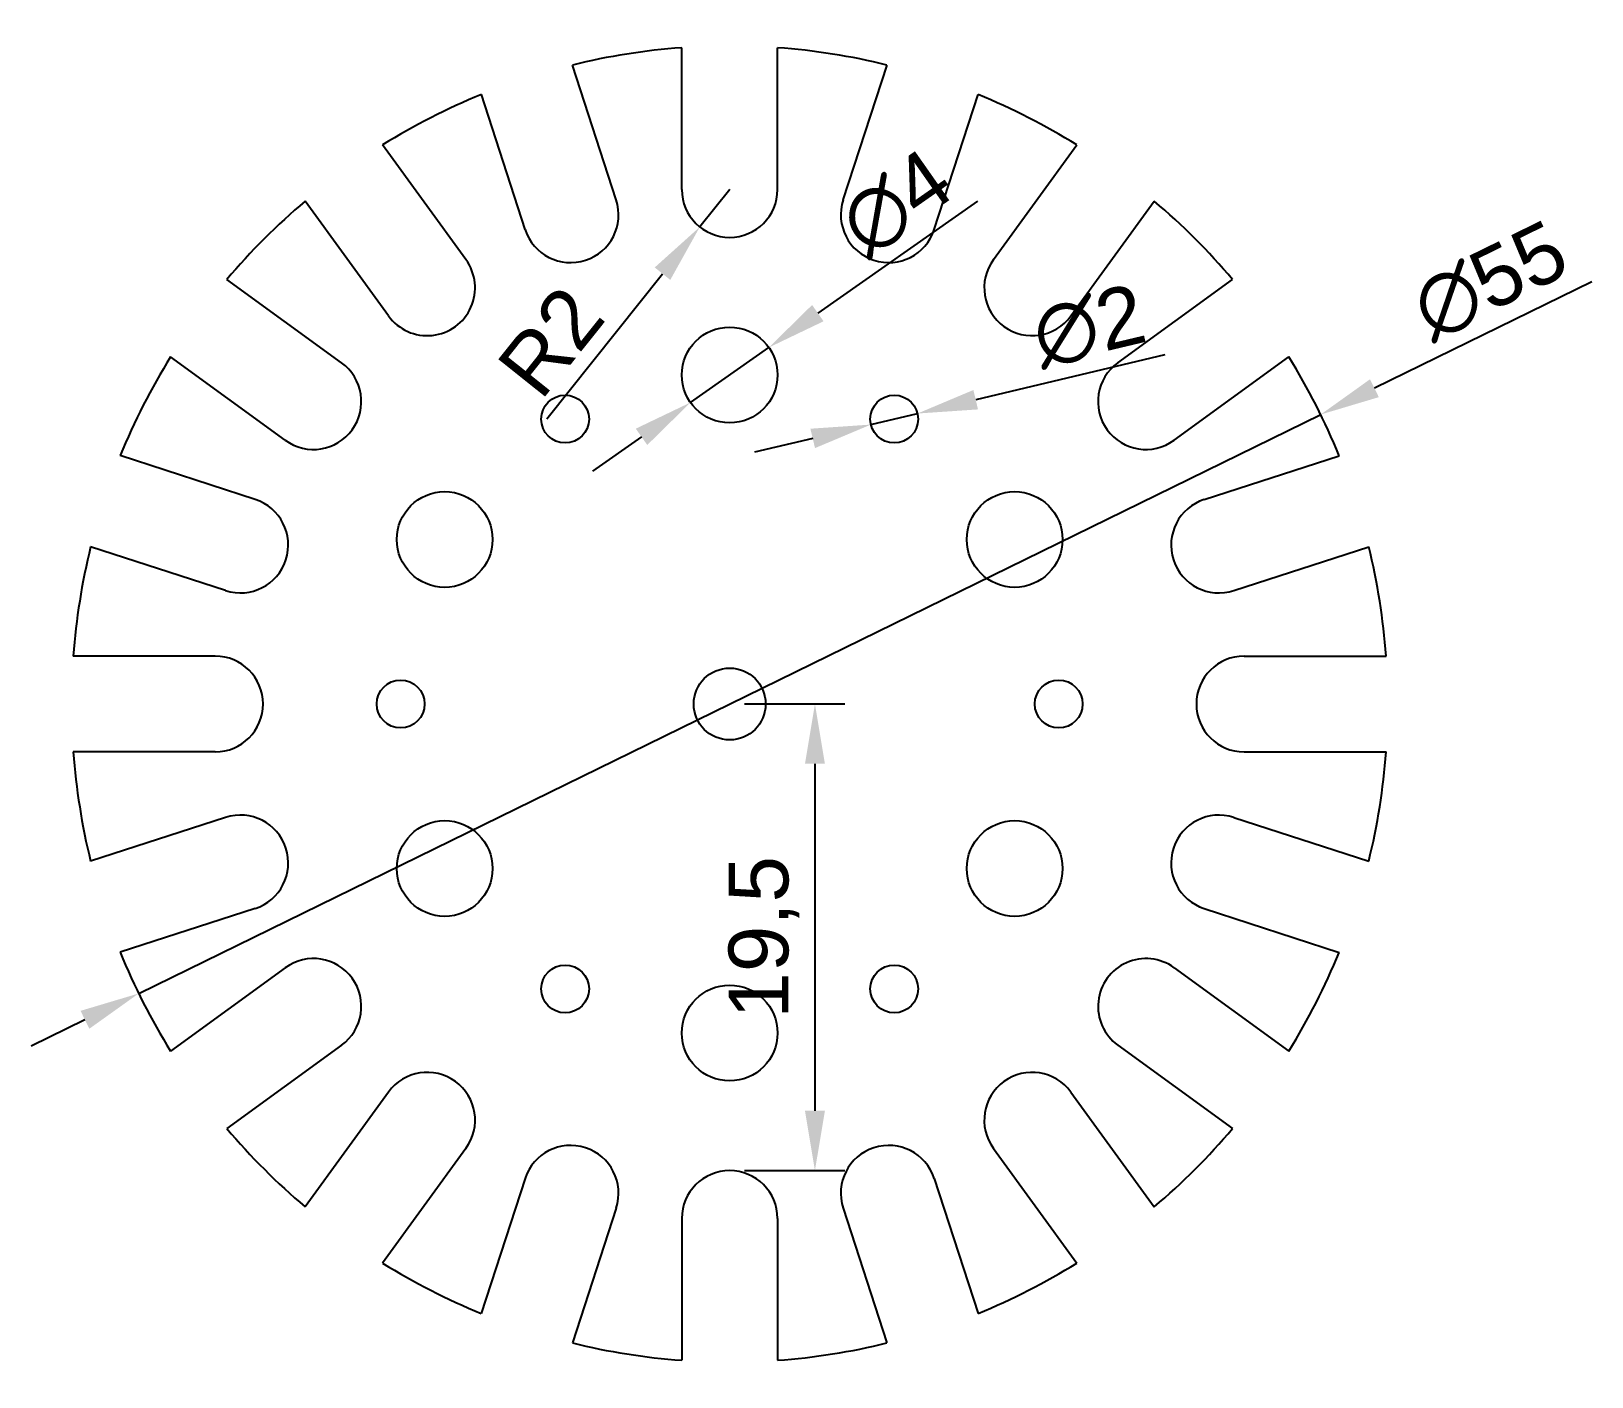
# Model space of a CAD drawing. Header units: millimetres. Extents: x -29.2 to 36, y -28.1 to 28.1.
import ezdxf

# ---------------------------------------------------------------- set-up
doc = ezdxf.new("R2010")
doc.units = ezdxf.units.MM
doc.layers.add('Dimension', color=3, linetype='Continuous', plot=False)
doc.styles.get("Standard").update_dxf_attribs({"font": 'arial.ttf'})
doc.dimstyles.new('ISO-25', dxfattribs={"dimtxt": 2.5, "dimasz": 2.5, "dimexe": 1.25, "dimexo": 0.625, "dimtad": 1, "dimtxsty": 'Standard', "dimcen": 2.5, "dimadec": 0, "dimazin": 0, "dimtfac": 1, "dimtmove": 0, "dimatfit": 3, "dimfxl": 1, "dimarcsym": 0})

# ---------------------------------------------------------------- blocks, each defined once
blk = doc.blocks.new('*U10')
for p, q in [((0.287, -1.964), (0.287, 3.964)), ((4.287, -1.964), (4.287, 3.964))]:
    blk.add_line(p, q)
for centre, radius, start, end in [((2.287, -23.464), 27.5, 94.17065, 103.82935), ((2.287, -1.964), 2, 180, 0)]:
    blk.add_arc(centre, radius, start, end)
blk = doc.blocks.new('*U11')
at = {"color": 0, "linetype": 'ByBlock', "lineweight": -2, "transparency": 16777216}
for p, rotation in [((5.076, 23.022), 342.0000000000001), ((-9.425, 21.609), 17.99999999999997), ((11.942, 20.327), 324), ((-15.642, 17.638), 35.99999999999999), ((17.638, 15.642), 306), ((-20.327, 11.942), 54), ((21.609, 9.425), 288), ((-23.022, 5.076), 72), ((23.464, 2.287), 270.0000000000001), ((-23.464, -2.287), 90), ((23.022, -5.076), 252), ((-21.609, -9.425), 108), ((20.327, -11.942), 234), ((-17.638, -15.642), 126), ((15.642, -17.638), 216), ((-11.942, -20.327), 144), ((9.425, -21.609), 198), ((-5.076, -23.022), 162), ((2.287, -23.464), 180)]:
    blk.add_blockref('*U10', p, dxfattribs=dict(at, rotation=rotation))
blk.add_blockref('*U10', (-2.287, 23.464), dxfattribs=at)
blk = doc.blocks.new('*D13')
at = {"layer": 'Defpoints', "color": 0, "transparency": 16777216}
for p in [(1.637, 14.899), (-1.637, 12.601)]:
    blk.add_point(p, dxfattribs=at)
at = {"layer": 'Dimension', "color": 0, "lineweight": -2, "transparency": 16777216}
for p, q in [((10.35, 21.011), (3.684, 16.335)), ((-1.637, 12.601), (1.637, 14.899)), ((-3.684, 11.165), (-5.73, 9.73))]:
    blk.add_line(p, q, dxfattribs=at)
at = {"layer": 'Dimension', "color": 0, "transparency": 16777216}
for points in [[(3.444, 16.676), (3.923, 15.994), (1.637, 14.899)], [(-3.923, 11.506), (-3.444, 10.824), (-1.637, 12.601)]]:
    blk.add_solid(points, dxfattribs=at)
at = {"layer": 'Dimension', "color": 0, "transparency": 16777216, "insert": (6.963, 20.926), "char_height": 2.5, "attachment_point": 5, "rotation": 35.05436}
blk.add_mtext('∅4', dxfattribs=at)
blk = doc.blocks.new('*D14')
at = {"layer": 'Defpoints', "color": 0, "transparency": 16777216}
for p in [(7.848, 12.139), (5.902, 11.677)]:
    blk.add_point(p, dxfattribs=at)
at = {"layer": 'Dimension', "color": 0, "lineweight": -2, "transparency": 16777216}
for p, q in [((18.188, 14.595), (10.28, 12.717)), ((5.902, 11.677), (7.848, 12.139)), ((3.47, 11.099), (1.037, 10.521))]:
    blk.add_line(p, q, dxfattribs=at)
at = {"layer": 'Dimension', "color": 0, "transparency": 16777216}
for points in [[(10.184, 13.122), (10.377, 12.311), (7.848, 12.139)], [(3.373, 11.504), (3.566, 10.694), (5.902, 11.677)]]:
    blk.add_solid(points, dxfattribs=at)
at = {"layer": 'Dimension', "color": 0, "transparency": 16777216, "insert": (15.016, 15.774), "char_height": 2.5, "attachment_point": 5, "rotation": 13.36246}
blk.add_mtext('∅2', dxfattribs=at)
blk = doc.blocks.new('*D15')
at = {"layer": 'Defpoints', "color": 0, "transparency": 16777216}
for p in [(24.696, 12.097), (-24.696, -12.097)]:
    blk.add_point(p, dxfattribs=at)
at = {"layer": 'Dimension', "color": 0, "lineweight": -2, "transparency": 16777216}
for p, q in [((36.024, 17.647), (26.941, 13.197)), ((-24.696, -12.097), (24.696, 12.097)), ((-26.941, -13.197), (-29.186, -14.297))]:
    blk.add_line(p, q, dxfattribs=at)
at = {"layer": 'Dimension', "color": 0, "transparency": 16777216}
for points in [[(26.758, 13.571), (27.125, 12.823), (24.696, 12.097)], [(-27.125, -12.823), (-26.758, -13.571), (-24.696, -12.097)]]:
    blk.add_solid(points, dxfattribs=at)
at = {"layer": 'Dimension', "color": 0, "transparency": 16777216, "insert": (31.771, 17.675), "char_height": 2.5, "attachment_point": 5, "rotation": 26.09793}
blk.add_mtext('∅55', dxfattribs=at)
blk = doc.blocks.new('*D16')
at = {"layer": 'Defpoints', "color": 0, "transparency": 16777216}
for p in [(0, 21.5), (-1.248, 19.937)]:
    blk.add_point(p, dxfattribs=at)
at = {"layer": 'Dimension', "color": 0, "lineweight": -2, "transparency": 16777216}
for p, q in [((0, 21.5), (-1.248, 19.937)), ((-7.646, 11.921), (-2.807, 17.983))]:
    blk.add_line(p, q, dxfattribs=at)
at = {"layer": 'Dimension', "color": 0, "transparency": 16777216}
blk.add_solid([(-3.133, 18.243), (-2.482, 17.723), (-1.248, 19.937)], dxfattribs=at)
at = {"layer": 'Dimension', "color": 0, "transparency": 16777216, "insert": (-7.476, 15.148), "char_height": 2.5, "attachment_point": 5, "rotation": 51.40356}
blk.add_mtext('R2', dxfattribs=at)
blk = doc.blocks.new('*D17')
at = {"layer": 'Defpoints', "color": 0, "transparency": 16777216}
for p in [(0, 0), (0, -19.5), (3.562, -19.5)]:
    blk.add_point(p, dxfattribs=at)
at = {"layer": 'Dimension', "color": 0, "lineweight": -2, "transparency": 16777216}
for p, q in [((0.625, 0), (4.812, 0)), ((3.562, -2.5), (3.562, -17)), ((0.625, -19.5), (4.812, -19.5))]:
    blk.add_line(p, q, dxfattribs=at)
at = {"layer": 'Dimension', "color": 0, "transparency": 16777216}
for points in [[(3.146, -2.5), (3.979, -2.5), (3.562, 0)], [(3.146, -17), (3.979, -17), (3.562, -19.5)]]:
    blk.add_solid(points, dxfattribs=at)
at = {"layer": 'Dimension', "color": 0, "transparency": 16777216, "insert": (1.435, -9.75), "char_height": 2.5, "attachment_point": 5, "rotation": 90}
blk.add_mtext('19,5', dxfattribs=at)

msp = doc.modelspace()

# ---------------------------------------------------------------- linework, layer by layer
for centre, radius in [((0, 13.75), 2), ((-6.875, 11.908), 1), ((6.875, 11.908), 1), ((-11.908, 6.875), 2), ((11.908, 6.875), 2), ((0, 0), 1.5), ((-13.75, 0), 1), ((13.75, 0), 1), ((-11.908, -6.875), 2), ((11.908, -6.875), 2), ((-6.875, -11.908), 1), ((6.875, -11.908), 1), ((0, -13.75), 2)]:
    msp.add_circle(centre, radius)

# ---------------------------------------------------------------- block references
msp.add_blockref('*U11', (0, 0))

# ---------------------------------------------------------------- dimensions: what is measured, and where the dimension line sits
at = {"layer": 'Dimension'}
for p1, p2, picture, middle in [((-1.637, 12.601), (1.637, 14.899), '*D13', (6.963, 20.926)), ((-24.696, -12.097), (24.696, 12.097), '*D15', (31.771, 17.675)), ((5.902, 11.677), (7.848, 12.139), '*D14', (15.016, 15.774))]:
    dim = msp.add_diameter_dim_2p(p1=p1, p2=p2, dimstyle='ISO-25', dxfattribs=at)
    dim.commit()
    dim.dimension.update_dxf_attribs({"geometry": picture, "text_midpoint": middle})
dim = msp.add_radius_dim(center=(0, 21.5), mpoint=(-1.248, 19.937), dimstyle='ISO-25', dxfattribs=at)
dim.commit()
dim.dimension.update_dxf_attribs({"geometry": '*D16', "text_midpoint": (-7.476, 15.148)})
dim = msp.add_linear_dim(base=(3.562, -19.5), p1=(0, 0), p2=(0, -19.5), angle=90, dimstyle='ISO-25', dxfattribs=at)
dim.commit()
dim.dimension.update_dxf_attribs({"geometry": '*D17', "text_midpoint": (1.435, -9.75)})

doc.saveas('drawing.dxf')
